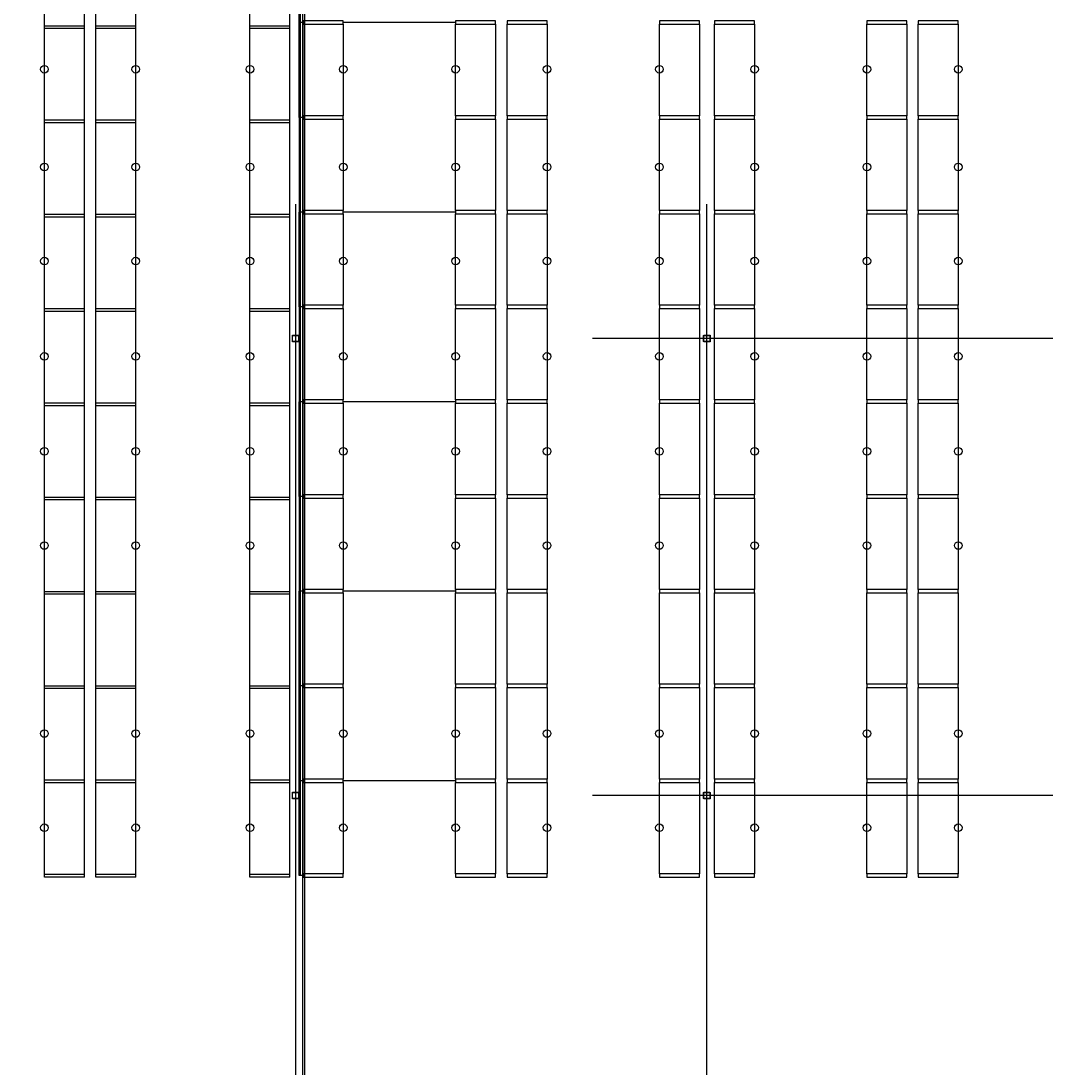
# Model space of a CAD drawing. Header units: millimetres. Extents: x 626570 to 643256, y 6233 to 11343.
# Drawn here: x 632423 to 633500, y 7721 to 8820 of the extents above; entities that cross this region are included whole.
import ezdxf

# ---------------------------------------------------------------- set-up
doc = ezdxf.new("R2010")
doc.units = ezdxf.units.MM
doc.header["$LTSCALE"] = 4000
doc.header["$MEASUREMENT"] = 0
doc.linetypes.add('DASHDOT', pattern=[1, 0.5, -0.25, 0, -0.25])
doc.layers.get('0').update_dxf_attribs({"linetype": 'CONTINUOUS'})
for name, color, linetype in [('BEAMS', 170, 'CONTINUOUS'), ('FRAMES', 170, 'CONTINUOUS'), ('FRAMESHORT', 170, 'CONTINUOUS'), ('LIGHTS', 50, 'CONTINUOUS'), ('MASTERFOUNDATION_1', 4, 'DASHDOT'), ('MASTERFOUNDATION_25', 7, 'CONTINUOUS'), ('RACK', 170, 'CONTINUOUS'), ('WALL-MOVABLE-PA46', 7, 'CONTINUOUS')]:
    doc.layers.add(name, color=color, linetype=linetype)
doc.styles.get("Standard").update_dxf_attribs({"font": 'simplex.shx'})

# ---------------------------------------------------------------- blocks, each defined once
blk = doc.blocks.new('R96X42')
for p, q in [((0, 0), (0, 42)), ((0, 42), (3, 42)), ((3, 42), (3, 0)), ((3, 42), (99, 42)), ((3, 42), (3, 0)), ((99, 0), (99, 42)), ((99, 0), (99, 42)), ((99, 42), (102, 42)), ((102, 42), (102, 0)), ((0, 0), (3, 0)), ((3, 0), (99, 0)), ((99, 0), (102, 0))]:
    blk.add_line(p, q)
at = {"width": 0.9, "flags": 1}
blk.add_attdef('RACK_TYPE', (18.2, 8.9), '', height=2, dxfattribs=at)

msp = doc.modelspace()

# ---------------------------------------------------------------- linework, layer by layer
at = {"layer": 'BEAMS', "linetype": 'Continuous'}
for p, q in [((632879.9, 8818.2), (632761.9, 8818.2)), ((632719.9, 8720.5), (632719.9, 8816.5)), ((632761.9, 8816.5), (632761.9, 8720.5)), ((632879.9, 8720.5), (632879.9, 8816.5)), ((632921.9, 8816.5), (632921.9, 8720.5)), ((632933.9, 8720.5), (632933.9, 8816.5)), ((632975.9, 8816.5), (632975.9, 8720.5)), ((633093.9, 8720.5), (633093.9, 8816.5)), ((633135.9, 8816.5), (633135.9, 8720.5)), ((633151.9, 8720.5), (633151.9, 8816.5)), ((633193.9, 8816.5), (633193.9, 8720.5)), ((633311.9, 8720.5), (633311.9, 8816.5)), ((633353.9, 8816.5), (633353.9, 8720.5)), ((633365.9, 8720.5), (633365.9, 8816.5)), ((633407.9, 8816.5), (633407.9, 8720.5)), ((632719.9, 8621), (632719.9, 8717)), ((632761.9, 8717), (632761.9, 8621)), ((632879.9, 8621), (632879.9, 8717)), ((632921.9, 8717), (632921.9, 8621)), ((632933.9, 8621), (632933.9, 8717)), ((632975.9, 8717), (632975.9, 8621)), ((633093.9, 8621), (633093.9, 8717)), ((633135.9, 8717), (633135.9, 8621)), ((633151.9, 8621), (633151.9, 8717)), ((633193.9, 8717), (633193.9, 8621)), ((633311.9, 8621), (633311.9, 8717)), ((633353.9, 8717), (633353.9, 8621)), ((633365.9, 8621), (633365.9, 8717)), ((633407.9, 8717), (633407.9, 8621)), ((632719.9, 8521.5), (632719.9, 8617.5)), ((632879.9, 8619.2), (632761.9, 8619.2)), ((632761.9, 8617.5), (632761.9, 8521.5)), ((632879.9, 8521.5), (632879.9, 8617.5)), ((632921.9, 8617.5), (632921.9, 8521.5)), ((632933.9, 8521.5), (632933.9, 8617.5)), ((632975.9, 8617.5), (632975.9, 8521.5)), ((633093.9, 8521.5), (633093.9, 8617.5)), ((633135.9, 8617.5), (633135.9, 8521.5)), ((633151.9, 8521.5), (633151.9, 8617.5)), ((633193.9, 8617.5), (633193.9, 8521.5)), ((633311.9, 8521.5), (633311.9, 8617.5)), ((633353.9, 8617.5), (633353.9, 8521.5)), ((633365.9, 8521.5), (633365.9, 8617.5)), ((633407.9, 8617.5), (633407.9, 8521.5)), ((632719.9, 8422), (632719.9, 8518)), ((632761.9, 8518), (632761.9, 8422)), ((632879.9, 8422), (632879.9, 8518)), ((632921.9, 8518), (632921.9, 8422)), ((632933.9, 8422), (632933.9, 8518)), ((632975.9, 8518), (632975.9, 8422)), ((633093.9, 8422), (633093.9, 8518)), ((633135.9, 8518), (633135.9, 8422)), ((633151.9, 8422), (633151.9, 8518)), ((633193.9, 8518), (633193.9, 8422)), ((633311.9, 8422), (633311.9, 8518)), ((633353.9, 8518), (633353.9, 8422)), ((633365.9, 8422), (633365.9, 8518)), ((633407.9, 8518), (633407.9, 8422)), ((632719.9, 8322.5), (632719.9, 8418.5)), ((632879.9, 8420.2), (632761.9, 8420.2)), ((632761.9, 8418.5), (632761.9, 8322.5)), ((632879.9, 8322.5), (632879.9, 8418.5)), ((632921.9, 8418.5), (632921.9, 8322.5)), ((632933.9, 8322.5), (632933.9, 8418.5)), ((632975.9, 8418.5), (632975.9, 8322.5)), ((633093.9, 8322.5), (633093.9, 8418.5)), ((633135.9, 8418.5), (633135.9, 8322.5)), ((633151.9, 8322.5), (633151.9, 8418.5)), ((633193.9, 8418.5), (633193.9, 8322.5)), ((633311.9, 8322.5), (633311.9, 8418.5)), ((633353.9, 8418.5), (633353.9, 8322.5)), ((633365.9, 8322.5), (633365.9, 8418.5)), ((633407.9, 8418.5), (633407.9, 8322.5)), ((632719.9, 8223), (632719.9, 8319)), ((632761.9, 8319), (632761.9, 8223)), ((632879.9, 8223), (632879.9, 8319)), ((632921.9, 8319), (632921.9, 8223)), ((632933.9, 8223), (632933.9, 8319)), ((632975.9, 8319), (632975.9, 8223)), ((633093.9, 8223), (633093.9, 8319)), ((633135.9, 8319), (633135.9, 8223)), ((633151.9, 8223), (633151.9, 8319)), ((633193.9, 8319), (633193.9, 8223)), ((633311.9, 8223), (633311.9, 8319)), ((633353.9, 8319), (633353.9, 8223)), ((633365.9, 8223), (633365.9, 8319)), ((633407.9, 8319), (633407.9, 8223)), ((632719.9, 8123.5), (632719.9, 8219.5)), ((632879.9, 8221.2), (632761.9, 8221.2)), ((632761.9, 8219.5), (632761.9, 8123.5)), ((632879.9, 8123.5), (632879.9, 8219.5)), ((632921.9, 8219.5), (632921.9, 8123.5)), ((632933.9, 8123.5), (632933.9, 8219.5)), ((632975.9, 8219.5), (632975.9, 8123.5)), ((633093.9, 8123.5), (633093.9, 8219.5)), ((633135.9, 8219.5), (633135.9, 8123.5)), ((633151.9, 8123.5), (633151.9, 8219.5)), ((633193.9, 8219.5), (633193.9, 8123.5)), ((633311.9, 8123.5), (633311.9, 8219.5)), ((633353.9, 8219.5), (633353.9, 8123.5)), ((633365.9, 8123.5), (633365.9, 8219.5)), ((633407.9, 8219.5), (633407.9, 8123.5)), ((632719.9, 8024), (632719.9, 8120)), ((632761.9, 8120), (632761.9, 8024)), ((632879.9, 8024), (632879.9, 8120)), ((632921.9, 8120), (632921.9, 8024)), ((632933.9, 8024), (632933.9, 8120)), ((632975.9, 8120), (632975.9, 8024)), ((633093.9, 8024), (633093.9, 8120)), ((633135.9, 8120), (633135.9, 8024)), ((633151.9, 8024), (633151.9, 8120)), ((633193.9, 8120), (633193.9, 8024)), ((633311.9, 8024), (633311.9, 8120)), ((633353.9, 8120), (633353.9, 8024)), ((633365.9, 8024), (633365.9, 8120)), ((633407.9, 8120), (633407.9, 8024)), ((632719.9, 7924.5), (632719.9, 8020.5)), ((632879.9, 8022.2), (632761.9, 8022.2)), ((632761.9, 8020.5), (632761.9, 7924.5)), ((632879.9, 7924.5), (632879.9, 8020.5)), ((632921.9, 8020.5), (632921.9, 7924.5)), ((632933.9, 7924.5), (632933.9, 8020.5)), ((632975.9, 8020.5), (632975.9, 7924.5)), ((633093.9, 7924.5), (633093.9, 8020.5)), ((633135.9, 8020.5), (633135.9, 7924.5)), ((633151.9, 7924.5), (633151.9, 8020.5)), ((633193.9, 8020.5), (633193.9, 7924.5)), ((633311.9, 7924.5), (633311.9, 8020.5)), ((633353.9, 8020.5), (633353.9, 7924.5)), ((633365.9, 7924.5), (633365.9, 8020.5)), ((633407.9, 8020.5), (633407.9, 7924.5))]:
    msp.add_line(p, q, dxfattribs=at)
at = {"layer": 'FRAMES', "linetype": 'Continuous', "flags": 128}
for points in [[(632719.9, 8816.5), (632761.9, 8816.5), (632761.9, 8820), (632719.9, 8820), (632719.9, 8816.5)], [(632879.9, 8816.5), (632921.9, 8816.5), (632921.9, 8820), (632879.9, 8820), (632879.9, 8816.5)], [(632933.9, 8816.5), (632975.9, 8816.5), (632975.9, 8820), (632933.9, 8820), (632933.9, 8816.5)], [(633093.9, 8816.5), (633135.9, 8816.5), (633135.9, 8820), (633093.9, 8820), (633093.9, 8816.5)], [(633151.9, 8816.5), (633193.9, 8816.5), (633193.9, 8820), (633151.9, 8820), (633151.9, 8816.5)], [(633311.9, 8816.5), (633353.9, 8816.5), (633353.9, 8820), (633311.9, 8820), (633311.9, 8816.5)], [(633365.9, 8816.5), (633407.9, 8816.5), (633407.9, 8820), (633365.9, 8820), (633365.9, 8816.5)], [(632719.9, 8717), (632761.9, 8717), (632761.9, 8720.5), (632719.9, 8720.5), (632719.9, 8717)], [(632879.9, 8717), (632921.9, 8717), (632921.9, 8720.5), (632879.9, 8720.5), (632879.9, 8717)], [(632933.9, 8717), (632975.9, 8717), (632975.9, 8720.5), (632933.9, 8720.5), (632933.9, 8717)], [(633093.9, 8717), (633135.9, 8717), (633135.9, 8720.5), (633093.9, 8720.5), (633093.9, 8717)], [(633151.9, 8717), (633193.9, 8717), (633193.9, 8720.5), (633151.9, 8720.5), (633151.9, 8717)], [(633311.9, 8717), (633353.9, 8717), (633353.9, 8720.5), (633311.9, 8720.5), (633311.9, 8717)], [(633365.9, 8717), (633407.9, 8717), (633407.9, 8720.5), (633365.9, 8720.5), (633365.9, 8717)], [(632719.9, 8617.5), (632761.9, 8617.5), (632761.9, 8621), (632719.9, 8621), (632719.9, 8617.5)], [(632879.9, 8617.5), (632921.9, 8617.5), (632921.9, 8621), (632879.9, 8621), (632879.9, 8617.5)], [(632933.9, 8617.5), (632975.9, 8617.5), (632975.9, 8621), (632933.9, 8621), (632933.9, 8617.5)], [(633093.9, 8617.5), (633135.9, 8617.5), (633135.9, 8621), (633093.9, 8621), (633093.9, 8617.5)], [(633151.9, 8617.5), (633193.9, 8617.5), (633193.9, 8621), (633151.9, 8621), (633151.9, 8617.5)], [(633311.9, 8617.5), (633353.9, 8617.5), (633353.9, 8621), (633311.9, 8621), (633311.9, 8617.5)], [(633365.9, 8617.5), (633407.9, 8617.5), (633407.9, 8621), (633365.9, 8621), (633365.9, 8617.5)], [(632719.9, 8518), (632761.9, 8518), (632761.9, 8521.5), (632719.9, 8521.5), (632719.9, 8518)], [(632879.9, 8518), (632921.9, 8518), (632921.9, 8521.5), (632879.9, 8521.5), (632879.9, 8518)], [(632933.9, 8518), (632975.9, 8518), (632975.9, 8521.5), (632933.9, 8521.5), (632933.9, 8518)], [(633093.9, 8518), (633135.9, 8518), (633135.9, 8521.5), (633093.9, 8521.5), (633093.9, 8518)], [(633151.9, 8518), (633193.9, 8518), (633193.9, 8521.5), (633151.9, 8521.5), (633151.9, 8518)], [(633311.9, 8518), (633353.9, 8518), (633353.9, 8521.5), (633311.9, 8521.5), (633311.9, 8518)], [(633365.9, 8518), (633407.9, 8518), (633407.9, 8521.5), (633365.9, 8521.5), (633365.9, 8518)], [(632719.9, 8418.5), (632761.9, 8418.5), (632761.9, 8422), (632719.9, 8422), (632719.9, 8418.5)], [(632879.9, 8418.5), (632921.9, 8418.5), (632921.9, 8422), (632879.9, 8422), (632879.9, 8418.5)], [(632933.9, 8418.5), (632975.9, 8418.5), (632975.9, 8422), (632933.9, 8422), (632933.9, 8418.5)], [(633093.9, 8418.5), (633135.9, 8418.5), (633135.9, 8422), (633093.9, 8422), (633093.9, 8418.5)], [(633151.9, 8418.5), (633193.9, 8418.5), (633193.9, 8422), (633151.9, 8422), (633151.9, 8418.5)], [(633311.9, 8418.5), (633353.9, 8418.5), (633353.9, 8422), (633311.9, 8422), (633311.9, 8418.5)], [(633365.9, 8418.5), (633407.9, 8418.5), (633407.9, 8422), (633365.9, 8422), (633365.9, 8418.5)], [(632719.9, 8319), (632761.9, 8319), (632761.9, 8322.5), (632719.9, 8322.5), (632719.9, 8319)], [(632879.9, 8319), (632921.9, 8319), (632921.9, 8322.5), (632879.9, 8322.5), (632879.9, 8319)], [(632933.9, 8319), (632975.9, 8319), (632975.9, 8322.5), (632933.9, 8322.5), (632933.9, 8319)], [(633093.9, 8319), (633135.9, 8319), (633135.9, 8322.5), (633093.9, 8322.5), (633093.9, 8319)], [(633151.9, 8319), (633193.9, 8319), (633193.9, 8322.5), (633151.9, 8322.5), (633151.9, 8319)], [(633311.9, 8319), (633353.9, 8319), (633353.9, 8322.5), (633311.9, 8322.5), (633311.9, 8319)], [(633365.9, 8319), (633407.9, 8319), (633407.9, 8322.5), (633365.9, 8322.5), (633365.9, 8319)], [(632719.9, 8219.5), (632761.9, 8219.5), (632761.9, 8223), (632719.9, 8223), (632719.9, 8219.5)], [(632879.9, 8219.5), (632921.9, 8219.5), (632921.9, 8223), (632879.9, 8223), (632879.9, 8219.5)], [(632933.9, 8219.5), (632975.9, 8219.5), (632975.9, 8223), (632933.9, 8223), (632933.9, 8219.5)], [(633093.9, 8219.5), (633135.9, 8219.5), (633135.9, 8223), (633093.9, 8223), (633093.9, 8219.5)], [(633151.9, 8219.5), (633193.9, 8219.5), (633193.9, 8223), (633151.9, 8223), (633151.9, 8219.5)], [(633311.9, 8219.5), (633353.9, 8219.5), (633353.9, 8223), (633311.9, 8223), (633311.9, 8219.5)], [(633365.9, 8219.5), (633407.9, 8219.5), (633407.9, 8223), (633365.9, 8223), (633365.9, 8219.5)], [(632719.9, 8120), (632761.9, 8120), (632761.9, 8123.5), (632719.9, 8123.5), (632719.9, 8120)], [(632879.9, 8120), (632921.9, 8120), (632921.9, 8123.5), (632879.9, 8123.5), (632879.9, 8120)], [(632933.9, 8120), (632975.9, 8120), (632975.9, 8123.5), (632933.9, 8123.5), (632933.9, 8120)], [(633093.9, 8120), (633135.9, 8120), (633135.9, 8123.5), (633093.9, 8123.5), (633093.9, 8120)], [(633151.9, 8120), (633193.9, 8120), (633193.9, 8123.5), (633151.9, 8123.5), (633151.9, 8120)], [(633311.9, 8120), (633353.9, 8120), (633353.9, 8123.5), (633311.9, 8123.5), (633311.9, 8120)], [(633365.9, 8120), (633407.9, 8120), (633407.9, 8123.5), (633365.9, 8123.5), (633365.9, 8120)], [(632719.9, 8020.5), (632761.9, 8020.5), (632761.9, 8024), (632719.9, 8024), (632719.9, 8020.5)], [(632879.9, 8020.5), (632921.9, 8020.5), (632921.9, 8024), (632879.9, 8024), (632879.9, 8020.5)], [(632933.9, 8020.5), (632975.9, 8020.5), (632975.9, 8024), (632933.9, 8024), (632933.9, 8020.5)], [(633093.9, 8020.5), (633135.9, 8020.5), (633135.9, 8024), (633093.9, 8024), (633093.9, 8020.5)], [(633151.9, 8020.5), (633193.9, 8020.5), (633193.9, 8024), (633151.9, 8024), (633151.9, 8020.5)], [(633311.9, 8020.5), (633353.9, 8020.5), (633353.9, 8024), (633311.9, 8024), (633311.9, 8020.5)], [(633365.9, 8020.5), (633407.9, 8020.5), (633407.9, 8024), (633365.9, 8024), (633365.9, 8020.5)], [(632719.9, 7921), (632761.9, 7921), (632761.9, 7924.5), (632719.9, 7924.5), (632719.9, 7921)], [(632879.9, 7921), (632921.9, 7921), (632921.9, 7924.5), (632879.9, 7924.5), (632879.9, 7921)], [(632933.9, 7921), (632975.9, 7921), (632975.9, 7924.5), (632933.9, 7924.5), (632933.9, 7921)], [(633093.9, 7921), (633135.9, 7921), (633135.9, 7924.5), (633093.9, 7924.5), (633093.9, 7921)], [(633151.9, 7921), (633193.9, 7921), (633193.9, 7924.5), (633151.9, 7924.5), (633151.9, 7921)], [(633311.9, 7921), (633353.9, 7921), (633353.9, 7924.5), (633311.9, 7924.5), (633311.9, 7921)], [(633365.9, 7921), (633407.9, 7921), (633407.9, 7924.5), (633365.9, 7924.5), (633365.9, 7921)]]:
    msp.add_lwpolyline(points, close=True, dxfattribs=at)
at = {"layer": 'FRAMESHORT'}
for p, q in [((632715.4, 8818.2), (632715.4, 8917.7)), ((632716.9, 8818.2), (632716.9, 8917.7)), ((632715.4, 8718.7), (632715.4, 8818.2)), ((632716.9, 8818.2), (632715.4, 8818.2)), ((632716.9, 8818.2), (632715.4, 8818.2)), ((632716.9, 8718.7), (632716.9, 8818.2)), ((632719.9, 8818.2), (632716.9, 8818.2)), ((632719.9, 8818.2), (632716.9, 8818.2)), ((632715.4, 8718.7), (632715.4, 8619.2)), ((632716.9, 8718.7), (632715.4, 8718.7)), ((632719.9, 8718.7), (632715.4, 8718.7)), ((632716.9, 8619.2), (632716.9, 8718.7)), ((632719.9, 8718.7), (632716.9, 8718.7)), ((632716.9, 8619.2), (632715.4, 8619.2)), ((632715.4, 8519.7), (632715.4, 8619.2)), ((632716.9, 8519.7), (632716.9, 8619.2)), ((632719.9, 8619.2), (632716.9, 8619.2)), ((632715.4, 8519.7), (632715.4, 8420.2)), ((632716.9, 8519.7), (632715.4, 8519.7)), ((632716.9, 8519.7), (632715.4, 8519.7)), ((632716.9, 8420.2), (632716.9, 8519.7)), ((632719.9, 8519.7), (632716.9, 8519.7)), ((632719.9, 8519.7), (632716.9, 8519.7)), ((632715.4, 8320.7), (632715.4, 8420.2)), ((632719.9, 8420.2), (632715.4, 8420.2)), ((632716.9, 8320.7), (632716.9, 8420.2)), ((632716.9, 8320.7), (632715.4, 8320.7)), ((632715.4, 8320.7), (632715.4, 8221.2)), ((632716.9, 8221.2), (632716.9, 8320.7)), ((632719.9, 8320.7), (632716.9, 8320.7)), ((632715.4, 8121.7), (632715.4, 8221.2)), ((632716.9, 8221.2), (632715.4, 8221.2)), ((632716.9, 8221.2), (632715.4, 8221.2)), ((632716.9, 8121.7), (632716.9, 8221.2)), ((632719.9, 8221.2), (632716.9, 8221.2)), ((632719.9, 8221.2), (632716.9, 8221.2)), ((632715.4, 8022.2), (632715.4, 8121.7)), ((632716.9, 8121.7), (632715.4, 8121.7)), ((632716.9, 8121.7), (632715.4, 8121.7)), ((632719.9, 8121.7), (632716.9, 8121.7)), ((632716.9, 8022.2), (632716.9, 8121.7)), ((632715.4, 7922.7), (632715.4, 8022.2)), ((632716.9, 8022.2), (632715.4, 8022.2)), ((632716.9, 8022.2), (632715.4, 8022.2)), ((632716.9, 7922.7), (632716.9, 8022.2)), ((632719.9, 8022.2), (632716.9, 8022.2)), ((632719.9, 7922.7), (632715.4, 7922.7))]:
    msp.add_line(p, q, dxfattribs=at)
at = {"layer": 'LIGHTS'}
for centre in [(632447.9, 8769.2), (632543.9, 8769.2), (632663.9, 8769.2), (632761.9, 8769.2), (632879.9, 8769.2), (632975.9, 8769.2), (633093.9, 8769.2), (633193.9, 8769.2), (633311.9, 8769.2), (633407.9, 8769.2), (632447.9, 8666.6), (632543.9, 8666.6), (632663.9, 8666.6), (632761.9, 8666.6), (632879.9, 8666.6), (632975.9, 8666.6), (633093.9, 8666.6), (633193.9, 8666.6), (633311.9, 8666.6), (633407.9, 8666.6), (632447.9, 8567.8), (632543.9, 8567.8), (632663.9, 8567.8), (632761.9, 8567.8), (632879.9, 8567.8), (632975.9, 8567.8), (633093.9, 8567.8), (633193.9, 8567.8), (633311.9, 8567.8), (633407.9, 8567.8), (632447.9, 8467.8), (632543.9, 8467.8), (632663.9, 8467.8), (632761.9, 8467.8), (632879.9, 8467.8), (632975.9, 8467.8), (633093.9, 8467.8), (633193.9, 8467.8), (633311.9, 8467.8), (633407.9, 8467.8), (632447.9, 8368.1), (632543.9, 8368.1), (632663.9, 8368.1), (632761.9, 8368.1), (632879.9, 8368.1), (632975.9, 8368.1), (633093.9, 8368.1), (633193.9, 8368.1), (633311.9, 8368.1), (633407.9, 8368.1), (632447.9, 8269.2), (632543.9, 8269.2), (632663.9, 8269.2), (632761.9, 8269.2), (632879.9, 8269.2), (632975.9, 8269.2), (633093.9, 8269.2), (633193.9, 8269.2), (633311.9, 8269.2), (633407.9, 8269.2), (632447.9, 8071.8), (632543.9, 8071.8), (632663.9, 8071.8), (632761.9, 8071.8), (632879.9, 8071.8), (632975.9, 8071.8), (633093.9, 8071.8), (633193.9, 8071.8), (633311.9, 8071.8), (633407.9, 8071.8), (632447.9, 7972.9), (632543.9, 7972.9), (632663.9, 7972.9), (632761.9, 7972.9), (632879.9, 7972.9), (632975.9, 7972.9), (633093.9, 7972.9), (633193.9, 7972.9), (633311.9, 7972.9), (633407.9, 7972.9)]:
    msp.add_circle(centre, 3.99, dxfattribs=at)
at = {"layer": 'MASTERFOUNDATION_1', "linetype": 'DASHDOT'}
for p, q in [((632711.9, 6627.5), (632711.9, 11123.2)), ((633143.9, 6627.5), (633143.9, 11123.2)), ((643023.9, 8486.6), (626795.2, 8486.6)), ((643023.9, 8006.6), (626795.2, 8006.6))]:
    msp.add_line(p, q, dxfattribs=at)
at = {"layer": 'MASTERFOUNDATION_25', "linetype": 'Continuous', "flags": 128}
for points in [[(632709, 8490.1), (632714.7, 8490.1), (632714.8, 8490.1), (632714.8, 8490.1), (632714.8, 8490.1), (632714.8, 8490.1), (632714.8, 8490.1), (632714.9, 8490.1), (632714.9, 8490.1), (632714.9, 8490.1), (632714.9, 8490.1), (632714.9, 8490.1), (632715, 8490.1), (632715, 8490.1), (632715, 8490), (632715, 8490), (632715, 8490), (632715.1, 8490), (632715.1, 8490), (632715.1, 8490), (632715.1, 8490), (632715.1, 8490), (632715.1, 8489.9), (632715.2, 8489.9), (632715.2, 8489.9), (632715.2, 8489.9), (632715.2, 8489.9), (632715.2, 8489.9), (632715.2, 8489.9), (632715.2, 8489.8), (632715.3, 8489.8), (632715.3, 8489.8), (632715.3, 8489.8), (632715.3, 8489.8), (632715.3, 8489.7), (632715.3, 8489.7), (632715.3, 8489.7), (632715.3, 8489.7), (632715.3, 8489.7), (632715.3, 8489.6), (632715.3, 8489.6), (632715.3, 8489.6), (632715.3, 8489.6), (632715.4, 8489.6), (632715.4, 8489.5), (632715.4, 8489.5), (632715.4, 8489.5), (632715.4, 8483.7), (632715.4, 8483.7), (632715.4, 8483.7), (632715.4, 8483.7), (632715.3, 8483.6), (632715.3, 8483.6), (632715.3, 8483.6), (632715.3, 8483.6), (632715.3, 8483.6), (632715.3, 8483.5), (632715.3, 8483.5), (632715.3, 8483.5), (632715.3, 8483.5), (632715.3, 8483.5), (632715.3, 8483.4), (632715.3, 8483.4), (632715.3, 8483.4), (632715.2, 8483.4), (632715.2, 8483.4), (632715.2, 8483.3), (632715.2, 8483.3), (632715.2, 8483.3), (632715.2, 8483.3), (632715.2, 8483.3), (632715.1, 8483.3), (632715.1, 8483.3), (632715.1, 8483.2), (632715.1, 8483.2), (632715.1, 8483.2), (632715.1, 8483.2), (632715, 8483.2), (632715, 8483.2), (632715, 8483.2), (632715, 8483.2), (632715, 8483.2), (632714.9, 8483.1), (632714.9, 8483.1), (632714.9, 8483.1), (632714.9, 8483.1), (632714.9, 8483.1), (632714.8, 8483.1), (632714.8, 8483.1), (632714.8, 8483.1), (632714.8, 8483.1), (632714.8, 8483.1), (632714.7, 8483.1), (632709, 8483.1), (632709, 8483.1), (632708.9, 8483.1), (632708.9, 8483.1), (632708.9, 8483.1), (632708.9, 8483.1), (632708.8, 8483.1), (632708.8, 8483.1), (632708.8, 8483.1), (632708.8, 8483.1), (632708.8, 8483.1), (632708.7, 8483.2), (632708.7, 8483.2), (632708.7, 8483.2), (632708.7, 8483.2), (632708.7, 8483.2), (632708.6, 8483.2), (632708.6, 8483.2), (632708.6, 8483.2), (632708.6, 8483.2), (632708.6, 8483.3), (632708.6, 8483.3), (632708.5, 8483.3), (632708.5, 8483.3), (632708.5, 8483.3), (632708.5, 8483.3), (632708.5, 8483.3), (632708.5, 8483.4), (632708.5, 8483.4), (632708.4, 8483.4), (632708.4, 8483.4), (632708.4, 8483.4), (632708.4, 8483.5), (632708.4, 8483.5), (632708.4, 8483.5), (632708.4, 8483.5), (632708.4, 8483.5), (632708.4, 8483.6), (632708.4, 8483.6), (632708.4, 8483.6), (632708.4, 8483.6), (632708.4, 8483.6), (632708.4, 8483.7), (632708.4, 8483.7), (632708.4, 8483.7), (632708.4, 8483.7), (632708.4, 8489.5), (632708.4, 8489.5), (632708.4, 8489.5), (632708.4, 8489.6), (632708.4, 8489.6), (632708.4, 8489.6), (632708.4, 8489.6), (632708.4, 8489.6), (632708.4, 8489.7), (632708.4, 8489.7), (632708.4, 8489.7), (632708.4, 8489.7), (632708.4, 8489.7), (632708.4, 8489.8), (632708.4, 8489.8), (632708.4, 8489.8), (632708.4, 8489.8), (632708.5, 8489.8), (632708.5, 8489.9), (632708.5, 8489.9), (632708.5, 8489.9), (632708.5, 8489.9), (632708.5, 8489.9), (632708.5, 8489.9), (632708.6, 8489.9), (632708.6, 8490), (632708.6, 8490), (632708.6, 8490), (632708.6, 8490), (632708.6, 8490), (632708.7, 8490), (632708.7, 8490), (632708.7, 8490), (632708.7, 8490.1), (632708.7, 8490.1), (632708.8, 8490.1), (632708.8, 8490.1), (632708.8, 8490.1), (632708.8, 8490.1), (632708.8, 8490.1), (632708.9, 8490.1), (632708.9, 8490.1), (632708.9, 8490.1), (632708.9, 8490.1), (632709, 8490.1), (632709, 8490.1)], [(632709, 8489.8), (632714.7, 8489.8), (632714.7, 8489.8), (632714.8, 8489.8), (632714.8, 8489.8), (632714.8, 8489.8), (632714.8, 8489.8), (632714.8, 8489.8), (632714.8, 8489.8), (632714.8, 8489.8), (632714.8, 8489.8), (632714.8, 8489.8), (632714.8, 8489.8), (632714.9, 8489.8), (632714.9, 8489.8), (632714.9, 8489.8), (632714.9, 8489.8), (632714.9, 8489.7), (632714.9, 8489.7), (632714.9, 8489.7), (632714.9, 8489.7), (632714.9, 8489.7), (632714.9, 8489.7), (632714.9, 8489.7), (632715, 8489.7), (632715, 8489.7), (632715, 8489.7), (632715, 8489.7), (632715, 8489.7), (632715, 8489.7), (632715, 8489.7), (632715, 8489.6), (632715, 8489.6), (632715, 8489.6), (632715, 8489.6), (632715, 8489.6), (632715, 8489.6), (632715, 8489.6), (632715, 8489.6), (632715, 8489.6), (632715, 8489.6), (632715, 8489.5), (632715, 8489.5), (632715, 8489.5), (632715, 8489.5), (632715, 8489.5), (632715, 8489.5), (632715, 8483.7), (632715, 8483.7), (632715, 8483.7), (632715, 8483.7), (632715, 8483.7), (632715, 8483.7), (632715, 8483.7), (632715, 8483.7), (632715, 8483.6), (632715, 8483.6), (632715, 8483.6), (632715, 8483.6), (632715, 8483.6), (632715, 8483.6), (632715, 8483.6), (632715, 8483.6), (632715, 8483.6), (632715, 8483.6), (632715, 8483.5), (632715, 8483.5), (632715, 8483.5), (632715, 8483.5), (632715, 8483.5), (632714.9, 8483.5), (632714.9, 8483.5), (632714.9, 8483.5), (632714.9, 8483.5), (632714.9, 8483.5), (632714.9, 8483.5), (632714.9, 8483.5), (632714.9, 8483.5), (632714.9, 8483.5), (632714.9, 8483.5), (632714.9, 8483.4), (632714.8, 8483.4), (632714.8, 8483.4), (632714.8, 8483.4), (632714.8, 8483.4), (632714.8, 8483.4), (632714.8, 8483.4), (632714.8, 8483.4), (632714.8, 8483.4), (632714.8, 8483.4), (632714.8, 8483.4), (632714.7, 8483.4), (632714.7, 8483.4), (632709, 8483.4), (632709, 8483.4), (632709, 8483.4), (632708.9, 8483.4), (632708.9, 8483.4), (632708.9, 8483.4), (632708.9, 8483.4), (632708.9, 8483.4), (632708.9, 8483.4), (632708.9, 8483.4), (632708.9, 8483.4), (632708.9, 8483.4), (632708.9, 8483.4), (632708.8, 8483.5), (632708.8, 8483.5), (632708.8, 8483.5), (632708.8, 8483.5), (632708.8, 8483.5), (632708.8, 8483.5), (632708.8, 8483.5), (632708.8, 8483.5), (632708.8, 8483.5), (632708.8, 8483.5), (632708.8, 8483.5), (632708.7, 8483.5), (632708.7, 8483.5), (632708.7, 8483.5), (632708.7, 8483.5), (632708.7, 8483.6), (632708.7, 8483.6), (632708.7, 8483.6), (632708.7, 8483.6), (632708.7, 8483.6), (632708.7, 8483.6), (632708.7, 8483.6), (632708.7, 8483.6), (632708.7, 8483.6), (632708.7, 8483.6), (632708.7, 8483.7), (632708.7, 8483.7), (632708.7, 8483.7), (632708.7, 8483.7), (632708.7, 8483.7), (632708.7, 8483.7), (632708.7, 8483.7), (632708.7, 8483.7), (632708.7, 8489.5), (632708.7, 8489.5), (632708.7, 8489.5), (632708.7, 8489.5), (632708.7, 8489.5), (632708.7, 8489.5), (632708.7, 8489.6), (632708.7, 8489.6), (632708.7, 8489.6), (632708.7, 8489.6), (632708.7, 8489.6), (632708.7, 8489.6), (632708.7, 8489.6), (632708.7, 8489.6), (632708.7, 8489.6), (632708.7, 8489.6), (632708.7, 8489.7), (632708.7, 8489.7), (632708.7, 8489.7), (632708.7, 8489.7), (632708.7, 8489.7), (632708.7, 8489.7), (632708.8, 8489.7), (632708.8, 8489.7), (632708.8, 8489.7), (632708.8, 8489.7), (632708.8, 8489.7), (632708.8, 8489.7), (632708.8, 8489.7), (632708.8, 8489.7), (632708.8, 8489.8), (632708.8, 8489.8), (632708.8, 8489.8), (632708.9, 8489.8), (632708.9, 8489.8), (632708.9, 8489.8), (632708.9, 8489.8), (632708.9, 8489.8), (632708.9, 8489.8), (632708.9, 8489.8), (632708.9, 8489.8), (632708.9, 8489.8), (632708.9, 8489.8), (632709, 8489.8), (632709, 8489.8), (632709, 8489.8)], [(633141, 8490.1), (633146.7, 8490.1), (633146.8, 8490.1), (633146.8, 8490.1), (633146.8, 8490.1), (633146.8, 8490.1), (633146.8, 8490.1), (633146.9, 8490.1), (633146.9, 8490.1), (633146.9, 8490.1), (633146.9, 8490.1), (633147, 8490.1), (633147, 8490.1), (633147, 8490.1), (633147, 8490), (633147, 8490), (633147.1, 8490), (633147.1, 8490), (633147.1, 8490), (633147.1, 8490), (633147.1, 8490), (633147.1, 8490), (633147.2, 8489.9), (633147.2, 8489.9), (633147.2, 8489.9), (633147.2, 8489.9), (633147.2, 8489.9), (633147.2, 8489.9), (633147.2, 8489.9), (633147.3, 8489.8), (633147.3, 8489.8), (633147.3, 8489.8), (633147.3, 8489.8), (633147.3, 8489.8), (633147.3, 8489.7), (633147.3, 8489.7), (633147.3, 8489.7), (633147.3, 8489.7), (633147.3, 8489.7), (633147.3, 8489.6), (633147.3, 8489.6), (633147.4, 8489.6), (633147.4, 8489.6), (633147.4, 8489.6), (633147.4, 8489.5), (633147.4, 8489.5), (633147.4, 8489.5), (633147.4, 8483.7), (633147.4, 8483.7), (633147.4, 8483.7), (633147.4, 8483.7), (633147.4, 8483.6), (633147.4, 8483.6), (633147.3, 8483.6), (633147.3, 8483.6), (633147.3, 8483.6), (633147.3, 8483.5), (633147.3, 8483.5), (633147.3, 8483.5), (633147.3, 8483.5), (633147.3, 8483.5), (633147.3, 8483.4), (633147.3, 8483.4), (633147.3, 8483.4), (633147.3, 8483.4), (633147.2, 8483.4), (633147.2, 8483.3), (633147.2, 8483.3), (633147.2, 8483.3), (633147.2, 8483.3), (633147.2, 8483.3), (633147.2, 8483.3), (633147.1, 8483.3), (633147.1, 8483.2), (633147.1, 8483.2), (633147.1, 8483.2), (633147.1, 8483.2), (633147.1, 8483.2), (633147, 8483.2), (633147, 8483.2), (633147, 8483.2), (633147, 8483.2), (633147, 8483.1), (633146.9, 8483.1), (633146.9, 8483.1), (633146.9, 8483.1), (633146.9, 8483.1), (633146.8, 8483.1), (633146.8, 8483.1), (633146.8, 8483.1), (633146.8, 8483.1), (633146.8, 8483.1), (633146.7, 8483.1), (633141, 8483.1), (633141, 8483.1), (633140.9, 8483.1), (633140.9, 8483.1), (633140.9, 8483.1), (633140.9, 8483.1), (633140.9, 8483.1), (633140.8, 8483.1), (633140.8, 8483.1), (633140.8, 8483.1), (633140.8, 8483.1), (633140.8, 8483.2), (633140.7, 8483.2), (633140.7, 8483.2), (633140.7, 8483.2), (633140.7, 8483.2), (633140.7, 8483.2), (633140.6, 8483.2), (633140.6, 8483.2), (633140.6, 8483.2), (633140.6, 8483.3), (633140.6, 8483.3), (633140.6, 8483.3), (633140.5, 8483.3), (633140.5, 8483.3), (633140.5, 8483.3), (633140.5, 8483.3), (633140.5, 8483.4), (633140.5, 8483.4), (633140.5, 8483.4), (633140.4, 8483.4), (633140.4, 8483.4), (633140.4, 8483.5), (633140.4, 8483.5), (633140.4, 8483.5), (633140.4, 8483.5), (633140.4, 8483.5), (633140.4, 8483.6), (633140.4, 8483.6), (633140.4, 8483.6), (633140.4, 8483.6), (633140.4, 8483.6), (633140.4, 8483.7), (633140.4, 8483.7), (633140.4, 8483.7), (633140.4, 8483.7), (633140.4, 8489.5), (633140.4, 8489.5), (633140.4, 8489.5), (633140.4, 8489.6), (633140.4, 8489.6), (633140.4, 8489.6), (633140.4, 8489.6), (633140.4, 8489.6), (633140.4, 8489.7), (633140.4, 8489.7), (633140.4, 8489.7), (633140.4, 8489.7), (633140.4, 8489.7), (633140.4, 8489.8), (633140.4, 8489.8), (633140.4, 8489.8), (633140.5, 8489.8), (633140.5, 8489.8), (633140.5, 8489.9), (633140.5, 8489.9), (633140.5, 8489.9), (633140.5, 8489.9), (633140.5, 8489.9), (633140.6, 8489.9), (633140.6, 8489.9), (633140.6, 8490), (633140.6, 8490), (633140.6, 8490), (633140.6, 8490), (633140.7, 8490), (633140.7, 8490), (633140.7, 8490), (633140.7, 8490), (633140.7, 8490.1), (633140.8, 8490.1), (633140.8, 8490.1), (633140.8, 8490.1), (633140.8, 8490.1), (633140.8, 8490.1), (633140.9, 8490.1), (633140.9, 8490.1), (633140.9, 8490.1), (633140.9, 8490.1), (633140.9, 8490.1), (633141, 8490.1), (633141, 8490.1)], [(633141, 8489.8), (633146.7, 8489.8), (633146.8, 8489.8), (633146.8, 8489.8), (633146.8, 8489.8), (633146.8, 8489.8), (633146.8, 8489.8), (633146.8, 8489.8), (633146.8, 8489.8), (633146.8, 8489.8), (633146.8, 8489.8), (633146.8, 8489.8), (633146.9, 8489.8), (633146.9, 8489.8), (633146.9, 8489.8), (633146.9, 8489.8), (633146.9, 8489.8), (633146.9, 8489.7), (633146.9, 8489.7), (633146.9, 8489.7), (633146.9, 8489.7), (633146.9, 8489.7), (633146.9, 8489.7), (633147, 8489.7), (633147, 8489.7), (633147, 8489.7), (633147, 8489.7), (633147, 8489.7), (633147, 8489.7), (633147, 8489.7), (633147, 8489.7), (633147, 8489.6), (633147, 8489.6), (633147, 8489.6), (633147, 8489.6), (633147, 8489.6), (633147, 8489.6), (633147, 8489.6), (633147, 8489.6), (633147, 8489.6), (633147, 8489.6), (633147, 8489.5), (633147, 8489.5), (633147, 8489.5), (633147, 8489.5), (633147, 8489.5), (633147, 8489.5), (633147, 8483.7), (633147, 8483.7), (633147, 8483.7), (633147, 8483.7), (633147, 8483.7), (633147, 8483.7), (633147, 8483.7), (633147, 8483.7), (633147, 8483.6), (633147, 8483.6), (633147, 8483.6), (633147, 8483.6), (633147, 8483.6), (633147, 8483.6), (633147, 8483.6), (633147, 8483.6), (633147, 8483.6), (633147, 8483.6), (633147, 8483.5), (633147, 8483.5), (633147, 8483.5), (633147, 8483.5), (633147, 8483.5), (633147, 8483.5), (633146.9, 8483.5), (633146.9, 8483.5), (633146.9, 8483.5), (633146.9, 8483.5), (633146.9, 8483.5), (633146.9, 8483.5), (633146.9, 8483.5), (633146.9, 8483.5), (633146.9, 8483.5), (633146.9, 8483.4), (633146.9, 8483.4), (633146.8, 8483.4), (633146.8, 8483.4), (633146.8, 8483.4), (633146.8, 8483.4), (633146.8, 8483.4), (633146.8, 8483.4), (633146.8, 8483.4), (633146.8, 8483.4), (633146.8, 8483.4), (633146.8, 8483.4), (633146.7, 8483.4), (633141, 8483.4), (633141, 8483.4), (633141, 8483.4), (633141, 8483.4), (633140.9, 8483.4), (633140.9, 8483.4), (633140.9, 8483.4), (633140.9, 8483.4), (633140.9, 8483.4), (633140.9, 8483.4), (633140.9, 8483.4), (633140.9, 8483.4), (633140.9, 8483.4), (633140.8, 8483.5), (633140.8, 8483.5), (633140.8, 8483.5), (633140.8, 8483.5), (633140.8, 8483.5), (633140.8, 8483.5), (633140.8, 8483.5), (633140.8, 8483.5), (633140.8, 8483.5), (633140.8, 8483.5), (633140.8, 8483.5), (633140.8, 8483.5), (633140.7, 8483.5), (633140.7, 8483.5), (633140.7, 8483.5), (633140.7, 8483.6), (633140.7, 8483.6), (633140.7, 8483.6), (633140.7, 8483.6), (633140.7, 8483.6), (633140.7, 8483.6), (633140.7, 8483.6), (633140.7, 8483.6), (633140.7, 8483.6), (633140.7, 8483.6), (633140.7, 8483.7), (633140.7, 8483.7), (633140.7, 8483.7), (633140.7, 8483.7), (633140.7, 8483.7), (633140.7, 8483.7), (633140.7, 8483.7), (633140.7, 8483.7), (633140.7, 8489.5), (633140.7, 8489.5), (633140.7, 8489.5), (633140.7, 8489.5), (633140.7, 8489.5), (633140.7, 8489.5), (633140.7, 8489.6), (633140.7, 8489.6), (633140.7, 8489.6), (633140.7, 8489.6), (633140.7, 8489.6), (633140.7, 8489.6), (633140.7, 8489.6), (633140.7, 8489.6), (633140.7, 8489.6), (633140.7, 8489.6), (633140.7, 8489.7), (633140.7, 8489.7), (633140.7, 8489.7), (633140.7, 8489.7), (633140.7, 8489.7), (633140.8, 8489.7), (633140.8, 8489.7), (633140.8, 8489.7), (633140.8, 8489.7), (633140.8, 8489.7), (633140.8, 8489.7), (633140.8, 8489.7), (633140.8, 8489.7), (633140.8, 8489.7), (633140.8, 8489.8), (633140.8, 8489.8), (633140.8, 8489.8), (633140.9, 8489.8), (633140.9, 8489.8), (633140.9, 8489.8), (633140.9, 8489.8), (633140.9, 8489.8), (633140.9, 8489.8), (633140.9, 8489.8), (633140.9, 8489.8), (633140.9, 8489.8), (633141, 8489.8), (633141, 8489.8), (633141, 8489.8), (633141, 8489.8)], [(632709, 8010.1), (632714.7, 8010.1), (632714.8, 8010.1), (632714.8, 8010.1), (632714.8, 8010.1), (632714.8, 8010.1), (632714.8, 8010.1), (632714.9, 8010.1), (632714.9, 8010.1), (632714.9, 8010.1), (632714.9, 8010.1), (632714.9, 8010.1), (632715, 8010.1), (632715, 8010.1), (632715, 8010), (632715, 8010), (632715, 8010), (632715.1, 8010), (632715.1, 8010), (632715.1, 8010), (632715.1, 8010), (632715.1, 8010), (632715.1, 8009.9), (632715.2, 8009.9), (632715.2, 8009.9), (632715.2, 8009.9), (632715.2, 8009.9), (632715.2, 8009.9), (632715.2, 8009.9), (632715.2, 8009.8), (632715.3, 8009.8), (632715.3, 8009.8), (632715.3, 8009.8), (632715.3, 8009.8), (632715.3, 8009.7), (632715.3, 8009.7), (632715.3, 8009.7), (632715.3, 8009.7), (632715.3, 8009.7), (632715.3, 8009.6), (632715.3, 8009.6), (632715.3, 8009.6), (632715.3, 8009.6), (632715.4, 8009.6), (632715.4, 8009.5), (632715.4, 8009.5), (632715.4, 8009.5), (632715.4, 8003.7), (632715.4, 8003.7), (632715.4, 8003.7), (632715.4, 8003.7), (632715.3, 8003.6), (632715.3, 8003.6), (632715.3, 8003.6), (632715.3, 8003.6), (632715.3, 8003.6), (632715.3, 8003.5), (632715.3, 8003.5), (632715.3, 8003.5), (632715.3, 8003.5), (632715.3, 8003.5), (632715.3, 8003.4), (632715.3, 8003.4), (632715.3, 8003.4), (632715.2, 8003.4), (632715.2, 8003.4), (632715.2, 8003.3), (632715.2, 8003.3), (632715.2, 8003.3), (632715.2, 8003.3), (632715.2, 8003.3), (632715.1, 8003.3), (632715.1, 8003.3), (632715.1, 8003.2), (632715.1, 8003.2), (632715.1, 8003.2), (632715.1, 8003.2), (632715, 8003.2), (632715, 8003.2), (632715, 8003.2), (632715, 8003.2), (632715, 8003.2), (632714.9, 8003.1), (632714.9, 8003.1), (632714.9, 8003.1), (632714.9, 8003.1), (632714.9, 8003.1), (632714.8, 8003.1), (632714.8, 8003.1), (632714.8, 8003.1), (632714.8, 8003.1), (632714.8, 8003.1), (632714.7, 8003.1), (632709, 8003.1), (632709, 8003.1), (632708.9, 8003.1), (632708.9, 8003.1), (632708.9, 8003.1), (632708.9, 8003.1), (632708.8, 8003.1), (632708.8, 8003.1), (632708.8, 8003.1), (632708.8, 8003.1), (632708.8, 8003.1), (632708.7, 8003.2), (632708.7, 8003.2), (632708.7, 8003.2), (632708.7, 8003.2), (632708.7, 8003.2), (632708.6, 8003.2), (632708.6, 8003.2), (632708.6, 8003.2), (632708.6, 8003.2), (632708.6, 8003.3), (632708.6, 8003.3), (632708.5, 8003.3), (632708.5, 8003.3), (632708.5, 8003.3), (632708.5, 8003.3), (632708.5, 8003.3), (632708.5, 8003.4), (632708.5, 8003.4), (632708.4, 8003.4), (632708.4, 8003.4), (632708.4, 8003.4), (632708.4, 8003.5), (632708.4, 8003.5), (632708.4, 8003.5), (632708.4, 8003.5), (632708.4, 8003.5), (632708.4, 8003.6), (632708.4, 8003.6), (632708.4, 8003.6), (632708.4, 8003.6), (632708.4, 8003.6), (632708.4, 8003.7), (632708.4, 8003.7), (632708.4, 8003.7), (632708.4, 8003.7), (632708.4, 8009.5), (632708.4, 8009.5), (632708.4, 8009.5), (632708.4, 8009.6), (632708.4, 8009.6), (632708.4, 8009.6), (632708.4, 8009.6), (632708.4, 8009.6), (632708.4, 8009.7), (632708.4, 8009.7), (632708.4, 8009.7), (632708.4, 8009.7), (632708.4, 8009.7), (632708.4, 8009.8), (632708.4, 8009.8), (632708.4, 8009.8), (632708.4, 8009.8), (632708.5, 8009.8), (632708.5, 8009.9), (632708.5, 8009.9), (632708.5, 8009.9), (632708.5, 8009.9), (632708.5, 8009.9), (632708.5, 8009.9), (632708.6, 8009.9), (632708.6, 8010), (632708.6, 8010), (632708.6, 8010), (632708.6, 8010), (632708.6, 8010), (632708.7, 8010), (632708.7, 8010), (632708.7, 8010), (632708.7, 8010.1), (632708.7, 8010.1), (632708.8, 8010.1), (632708.8, 8010.1), (632708.8, 8010.1), (632708.8, 8010.1), (632708.8, 8010.1), (632708.9, 8010.1), (632708.9, 8010.1), (632708.9, 8010.1), (632708.9, 8010.1), (632709, 8010.1), (632709, 8010.1)], [(632709, 8009.8), (632714.7, 8009.8), (632714.7, 8009.8), (632714.8, 8009.8), (632714.8, 8009.8), (632714.8, 8009.8), (632714.8, 8009.8), (632714.8, 8009.8), (632714.8, 8009.8), (632714.8, 8009.8), (632714.8, 8009.8), (632714.8, 8009.8), (632714.8, 8009.8), (632714.9, 8009.8), (632714.9, 8009.8), (632714.9, 8009.8), (632714.9, 8009.8), (632714.9, 8009.7), (632714.9, 8009.7), (632714.9, 8009.7), (632714.9, 8009.7), (632714.9, 8009.7), (632714.9, 8009.7), (632714.9, 8009.7), (632715, 8009.7), (632715, 8009.7), (632715, 8009.7), (632715, 8009.7), (632715, 8009.7), (632715, 8009.7), (632715, 8009.7), (632715, 8009.6), (632715, 8009.6), (632715, 8009.6), (632715, 8009.6), (632715, 8009.6), (632715, 8009.6), (632715, 8009.6), (632715, 8009.6), (632715, 8009.6), (632715, 8009.6), (632715, 8009.5), (632715, 8009.5), (632715, 8009.5), (632715, 8009.5), (632715, 8009.5), (632715, 8009.5), (632715, 8003.7), (632715, 8003.7), (632715, 8003.7), (632715, 8003.7), (632715, 8003.7), (632715, 8003.7), (632715, 8003.7), (632715, 8003.7), (632715, 8003.6), (632715, 8003.6), (632715, 8003.6), (632715, 8003.6), (632715, 8003.6), (632715, 8003.6), (632715, 8003.6), (632715, 8003.6), (632715, 8003.6), (632715, 8003.6), (632715, 8003.5), (632715, 8003.5), (632715, 8003.5), (632715, 8003.5), (632715, 8003.5), (632714.9, 8003.5), (632714.9, 8003.5), (632714.9, 8003.5), (632714.9, 8003.5), (632714.9, 8003.5), (632714.9, 8003.5), (632714.9, 8003.5), (632714.9, 8003.5), (632714.9, 8003.5), (632714.9, 8003.5), (632714.9, 8003.4), (632714.8, 8003.4), (632714.8, 8003.4), (632714.8, 8003.4), (632714.8, 8003.4), (632714.8, 8003.4), (632714.8, 8003.4), (632714.8, 8003.4), (632714.8, 8003.4), (632714.8, 8003.4), (632714.8, 8003.4), (632714.7, 8003.4), (632714.7, 8003.4), (632709, 8003.4), (632709, 8003.4), (632709, 8003.4), (632708.9, 8003.4), (632708.9, 8003.4), (632708.9, 8003.4), (632708.9, 8003.4), (632708.9, 8003.4), (632708.9, 8003.4), (632708.9, 8003.4), (632708.9, 8003.4), (632708.9, 8003.4), (632708.9, 8003.4), (632708.8, 8003.5), (632708.8, 8003.5), (632708.8, 8003.5), (632708.8, 8003.5), (632708.8, 8003.5), (632708.8, 8003.5), (632708.8, 8003.5), (632708.8, 8003.5), (632708.8, 8003.5), (632708.8, 8003.5), (632708.8, 8003.5), (632708.7, 8003.5), (632708.7, 8003.5), (632708.7, 8003.5), (632708.7, 8003.5), (632708.7, 8003.6), (632708.7, 8003.6), (632708.7, 8003.6), (632708.7, 8003.6), (632708.7, 8003.6), (632708.7, 8003.6), (632708.7, 8003.6), (632708.7, 8003.6), (632708.7, 8003.6), (632708.7, 8003.6), (632708.7, 8003.7), (632708.7, 8003.7), (632708.7, 8003.7), (632708.7, 8003.7), (632708.7, 8003.7), (632708.7, 8003.7), (632708.7, 8003.7), (632708.7, 8003.7), (632708.7, 8009.5), (632708.7, 8009.5), (632708.7, 8009.5), (632708.7, 8009.5), (632708.7, 8009.5), (632708.7, 8009.5), (632708.7, 8009.6), (632708.7, 8009.6), (632708.7, 8009.6), (632708.7, 8009.6), (632708.7, 8009.6), (632708.7, 8009.6), (632708.7, 8009.6), (632708.7, 8009.6), (632708.7, 8009.6), (632708.7, 8009.6), (632708.7, 8009.7), (632708.7, 8009.7), (632708.7, 8009.7), (632708.7, 8009.7), (632708.7, 8009.7), (632708.7, 8009.7), (632708.8, 8009.7), (632708.8, 8009.7), (632708.8, 8009.7), (632708.8, 8009.7), (632708.8, 8009.7), (632708.8, 8009.7), (632708.8, 8009.7), (632708.8, 8009.7), (632708.8, 8009.8), (632708.8, 8009.8), (632708.8, 8009.8), (632708.9, 8009.8), (632708.9, 8009.8), (632708.9, 8009.8), (632708.9, 8009.8), (632708.9, 8009.8), (632708.9, 8009.8), (632708.9, 8009.8), (632708.9, 8009.8), (632708.9, 8009.8), (632708.9, 8009.8), (632709, 8009.8), (632709, 8009.8), (632709, 8009.8)], [(633141, 8010.1), (633146.7, 8010.1), (633146.8, 8010.1), (633146.8, 8010.1), (633146.8, 8010.1), (633146.8, 8010.1), (633146.8, 8010.1), (633146.9, 8010.1), (633146.9, 8010.1), (633146.9, 8010.1), (633146.9, 8010.1), (633147, 8010.1), (633147, 8010.1), (633147, 8010.1), (633147, 8010), (633147, 8010), (633147.1, 8010), (633147.1, 8010), (633147.1, 8010), (633147.1, 8010), (633147.1, 8010), (633147.1, 8010), (633147.2, 8009.9), (633147.2, 8009.9), (633147.2, 8009.9), (633147.2, 8009.9), (633147.2, 8009.9), (633147.2, 8009.9), (633147.2, 8009.9), (633147.3, 8009.8), (633147.3, 8009.8), (633147.3, 8009.8), (633147.3, 8009.8), (633147.3, 8009.8), (633147.3, 8009.7), (633147.3, 8009.7), (633147.3, 8009.7), (633147.3, 8009.7), (633147.3, 8009.7), (633147.3, 8009.6), (633147.3, 8009.6), (633147.4, 8009.6), (633147.4, 8009.6), (633147.4, 8009.6), (633147.4, 8009.5), (633147.4, 8009.5), (633147.4, 8009.5), (633147.4, 8003.7), (633147.4, 8003.7), (633147.4, 8003.7), (633147.4, 8003.7), (633147.4, 8003.6), (633147.4, 8003.6), (633147.3, 8003.6), (633147.3, 8003.6), (633147.3, 8003.6), (633147.3, 8003.5), (633147.3, 8003.5), (633147.3, 8003.5), (633147.3, 8003.5), (633147.3, 8003.5), (633147.3, 8003.4), (633147.3, 8003.4), (633147.3, 8003.4), (633147.3, 8003.4), (633147.2, 8003.4), (633147.2, 8003.3), (633147.2, 8003.3), (633147.2, 8003.3), (633147.2, 8003.3), (633147.2, 8003.3), (633147.2, 8003.3), (633147.1, 8003.3), (633147.1, 8003.2), (633147.1, 8003.2), (633147.1, 8003.2), (633147.1, 8003.2), (633147.1, 8003.2), (633147, 8003.2), (633147, 8003.2), (633147, 8003.2), (633147, 8003.2), (633147, 8003.1), (633146.9, 8003.1), (633146.9, 8003.1), (633146.9, 8003.1), (633146.9, 8003.1), (633146.8, 8003.1), (633146.8, 8003.1), (633146.8, 8003.1), (633146.8, 8003.1), (633146.8, 8003.1), (633146.7, 8003.1), (633141, 8003.1), (633141, 8003.1), (633140.9, 8003.1), (633140.9, 8003.1), (633140.9, 8003.1), (633140.9, 8003.1), (633140.9, 8003.1), (633140.8, 8003.1), (633140.8, 8003.1), (633140.8, 8003.1), (633140.8, 8003.1), (633140.8, 8003.2), (633140.7, 8003.2), (633140.7, 8003.2), (633140.7, 8003.2), (633140.7, 8003.2), (633140.7, 8003.2), (633140.6, 8003.2), (633140.6, 8003.2), (633140.6, 8003.2), (633140.6, 8003.3), (633140.6, 8003.3), (633140.6, 8003.3), (633140.5, 8003.3), (633140.5, 8003.3), (633140.5, 8003.3), (633140.5, 8003.3), (633140.5, 8003.4), (633140.5, 8003.4), (633140.5, 8003.4), (633140.4, 8003.4), (633140.4, 8003.4), (633140.4, 8003.5), (633140.4, 8003.5), (633140.4, 8003.5), (633140.4, 8003.5), (633140.4, 8003.5), (633140.4, 8003.6), (633140.4, 8003.6), (633140.4, 8003.6), (633140.4, 8003.6), (633140.4, 8003.6), (633140.4, 8003.7), (633140.4, 8003.7), (633140.4, 8003.7), (633140.4, 8003.7), (633140.4, 8009.5), (633140.4, 8009.5), (633140.4, 8009.5), (633140.4, 8009.6), (633140.4, 8009.6), (633140.4, 8009.6), (633140.4, 8009.6), (633140.4, 8009.6), (633140.4, 8009.7), (633140.4, 8009.7), (633140.4, 8009.7), (633140.4, 8009.7), (633140.4, 8009.7), (633140.4, 8009.8), (633140.4, 8009.8), (633140.4, 8009.8), (633140.5, 8009.8), (633140.5, 8009.8), (633140.5, 8009.9), (633140.5, 8009.9), (633140.5, 8009.9), (633140.5, 8009.9), (633140.5, 8009.9), (633140.6, 8009.9), (633140.6, 8009.9), (633140.6, 8010), (633140.6, 8010), (633140.6, 8010), (633140.6, 8010), (633140.7, 8010), (633140.7, 8010), (633140.7, 8010), (633140.7, 8010), (633140.7, 8010.1), (633140.8, 8010.1), (633140.8, 8010.1), (633140.8, 8010.1), (633140.8, 8010.1), (633140.8, 8010.1), (633140.9, 8010.1), (633140.9, 8010.1), (633140.9, 8010.1), (633140.9, 8010.1), (633140.9, 8010.1), (633141, 8010.1), (633141, 8010.1)], [(633141, 8009.8), (633146.7, 8009.8), (633146.8, 8009.8), (633146.8, 8009.8), (633146.8, 8009.8), (633146.8, 8009.8), (633146.8, 8009.8), (633146.8, 8009.8), (633146.8, 8009.8), (633146.8, 8009.8), (633146.8, 8009.8), (633146.8, 8009.8), (633146.9, 8009.8), (633146.9, 8009.8), (633146.9, 8009.8), (633146.9, 8009.8), (633146.9, 8009.8), (633146.9, 8009.7), (633146.9, 8009.7), (633146.9, 8009.7), (633146.9, 8009.7), (633146.9, 8009.7), (633146.9, 8009.7), (633147, 8009.7), (633147, 8009.7), (633147, 8009.7), (633147, 8009.7), (633147, 8009.7), (633147, 8009.7), (633147, 8009.7), (633147, 8009.7), (633147, 8009.6), (633147, 8009.6), (633147, 8009.6), (633147, 8009.6), (633147, 8009.6), (633147, 8009.6), (633147, 8009.6), (633147, 8009.6), (633147, 8009.6), (633147, 8009.6), (633147, 8009.5), (633147, 8009.5), (633147, 8009.5), (633147, 8009.5), (633147, 8009.5), (633147, 8009.5), (633147, 8003.7), (633147, 8003.7), (633147, 8003.7), (633147, 8003.7), (633147, 8003.7), (633147, 8003.7), (633147, 8003.7), (633147, 8003.7), (633147, 8003.6), (633147, 8003.6), (633147, 8003.6), (633147, 8003.6), (633147, 8003.6), (633147, 8003.6), (633147, 8003.6), (633147, 8003.6), (633147, 8003.6), (633147, 8003.6), (633147, 8003.5), (633147, 8003.5), (633147, 8003.5), (633147, 8003.5), (633147, 8003.5), (633147, 8003.5), (633146.9, 8003.5), (633146.9, 8003.5), (633146.9, 8003.5), (633146.9, 8003.5), (633146.9, 8003.5), (633146.9, 8003.5), (633146.9, 8003.5), (633146.9, 8003.5), (633146.9, 8003.5), (633146.9, 8003.4), (633146.9, 8003.4), (633146.8, 8003.4), (633146.8, 8003.4), (633146.8, 8003.4), (633146.8, 8003.4), (633146.8, 8003.4), (633146.8, 8003.4), (633146.8, 8003.4), (633146.8, 8003.4), (633146.8, 8003.4), (633146.8, 8003.4), (633146.7, 8003.4), (633141, 8003.4), (633141, 8003.4), (633141, 8003.4), (633141, 8003.4), (633140.9, 8003.4), (633140.9, 8003.4), (633140.9, 8003.4), (633140.9, 8003.4), (633140.9, 8003.4), (633140.9, 8003.4), (633140.9, 8003.4), (633140.9, 8003.4), (633140.9, 8003.4), (633140.8, 8003.5), (633140.8, 8003.5), (633140.8, 8003.5), (633140.8, 8003.5), (633140.8, 8003.5), (633140.8, 8003.5), (633140.8, 8003.5), (633140.8, 8003.5), (633140.8, 8003.5), (633140.8, 8003.5), (633140.8, 8003.5), (633140.8, 8003.5), (633140.7, 8003.5), (633140.7, 8003.5), (633140.7, 8003.5), (633140.7, 8003.6), (633140.7, 8003.6), (633140.7, 8003.6), (633140.7, 8003.6), (633140.7, 8003.6), (633140.7, 8003.6), (633140.7, 8003.6), (633140.7, 8003.6), (633140.7, 8003.6), (633140.7, 8003.6), (633140.7, 8003.7), (633140.7, 8003.7), (633140.7, 8003.7), (633140.7, 8003.7), (633140.7, 8003.7), (633140.7, 8003.7), (633140.7, 8003.7), (633140.7, 8003.7), (633140.7, 8009.5), (633140.7, 8009.5), (633140.7, 8009.5), (633140.7, 8009.5), (633140.7, 8009.5), (633140.7, 8009.5), (633140.7, 8009.6), (633140.7, 8009.6), (633140.7, 8009.6), (633140.7, 8009.6), (633140.7, 8009.6), (633140.7, 8009.6), (633140.7, 8009.6), (633140.7, 8009.6), (633140.7, 8009.6), (633140.7, 8009.6), (633140.7, 8009.7), (633140.7, 8009.7), (633140.7, 8009.7), (633140.7, 8009.7), (633140.7, 8009.7), (633140.8, 8009.7), (633140.8, 8009.7), (633140.8, 8009.7), (633140.8, 8009.7), (633140.8, 8009.7), (633140.8, 8009.7), (633140.8, 8009.7), (633140.8, 8009.7), (633140.8, 8009.7), (633140.8, 8009.8), (633140.8, 8009.8), (633140.8, 8009.8), (633140.9, 8009.8), (633140.9, 8009.8), (633140.9, 8009.8), (633140.9, 8009.8), (633140.9, 8009.8), (633140.9, 8009.8), (633140.9, 8009.8), (633140.9, 8009.8), (633140.9, 8009.8), (633141, 8009.8), (633141, 8009.8), (633141, 8009.8), (633141, 8009.8)]]:
    msp.add_lwpolyline(points, close=True, dxfattribs=at)
at = {"layer": 'WALL-MOVABLE-PA46', "linetype": 'Continuous'}
for p, q in [((632719.5, 7034.4), (632719.5, 10886.6)), ((632721.5, 7034.4), (632721.5, 10886.6))]:
    msp.add_line(p, q, dxfattribs=at)

# ---------------------------------------------------------------- block references
at = {"layer": 'RACK', "rotation": 90}
for p in [(632489.9, 8812), (632543.9, 8812), (632705.9, 8812), (632489.9, 8713), (632543.9, 8713), (632705.9, 8713), (632489.9, 8614), (632543.9, 8614), (632705.9, 8614), (632489.9, 8515), (632543.9, 8515), (632705.9, 8515), (632489.9, 8416), (632543.9, 8416), (632705.9, 8416), (632489.9, 8317), (632543.9, 8317), (632705.9, 8317), (632489.9, 8218), (632543.9, 8218), (632705.9, 8218), (632489.9, 8119), (632543.9, 8119), (632705.9, 8119), (632489.9, 8020), (632543.9, 8020), (632705.9, 8020), (632489.9, 7921), (632543.9, 7921), (632705.9, 7921)]:
    msp.add_blockref('R96X42', p, dxfattribs=at)

doc.saveas('drawing.dxf')
